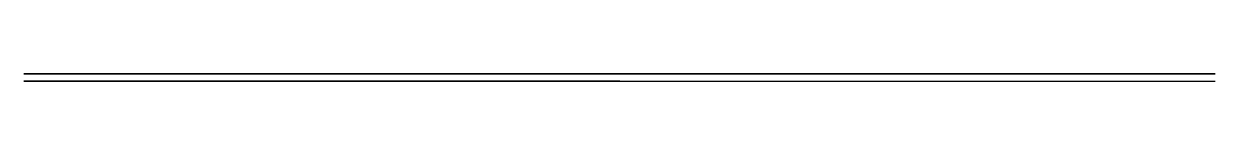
# Model space of a CAD drawing. Header units: centimetres. Extents: x -24.9 to 24.9, y 0 to 0.3.
import ezdxf

# ---------------------------------------------------------------- set-up
doc = ezdxf.new("R2010")
doc.units = ezdxf.units.CM
doc.header["$MEASUREMENT"] = 0
for name, color, linetype in [('Horizontal Stabilizer v1_Sketch1', 7, 'Continuous'), ('Horizontal Stabilizer v1_Sketch2', 7, 'Continuous'), ('Horizontal Stabilizer v1_Sketch3', 7, 'Continuous')]:
    doc.layers.add(name, color=color, linetype=linetype)

msp = doc.modelspace()

# ---------------------------------------------------------------- linework, layer by layer
at = {"layer": 'Horizontal Stabilizer v1_Sketch1'}
for p, q in [((-24.9, 0), (-24.9, 0, -16.6)), ((-24.9, 0, -16.6), (24.9, 0, -16.6)), ((0, 0), (-24.9, 0)), ((0, 0, 4.243), (0, 0, -8)), ((0, 0), (24.9, 0)), ((24.9, 0, -16.6), (24.9, 0))]:
    msp.add_line(p, q, dxfattribs=at)
msp.add_point((0, 0), dxfattribs=at)
at = {"layer": 'Horizontal Stabilizer v1_Sketch2'}
for p, q in [((-24.9, 0.3, -16.6), (-24.9, 0.3)), ((24.9, 0.3, -16.6), (-24.9, 0.3, -16.6)), ((-24.9, 0.3), (24.9, 0.3)), ((22.41, 0.3, -12.45), (-22.41, 0.3, -12.45)), ((-22.41, 0.3, -12.45), (-22.41, 0.3, -16.6)), ((22.31, 0.3, -12.55), (-22.31, 0.3, -12.55)), ((-22.31, 0.3, -12.55), (-22.31, 0.3, -16.6)), ((0, 0.3, -23.914), (0, 0.3, 20)), ((22.31, 0.3, -16.6), (22.31, 0.3, -12.55)), ((22.41, 0.3, -16.6), (22.41, 0.3, -12.45)), ((24.9, 0.3), (24.9, 0.3, -16.6))]:
    msp.add_line(p, q, dxfattribs=at)
msp.add_point((0, 0.3), dxfattribs=at)
at = {"layer": 'Horizontal Stabilizer v1_Sketch3'}
for p, q in [((-24.9, 0.3, -16.6), (-24.9, 0.3)), ((-24.9, 0.3), (24.9, 0.3)), ((-22.41, 0.3, -16.6), (-24.9, 0.3, -16.6)), ((-22.41, 0.3, -12.45), (-22.41, 0.3, -16.6)), ((22.41, 0.3, -12.45), (-22.41, 0.3, -12.45)), ((-0.15, 0.3, -2.5), (0.15, 0.3, -2.5)), ((0.15, 0.3, -1), (-0.15, 0.3, -1)), ((0.15, 0.3, -5.5), (-0.15, 0.3, -5.5)), ((-0.15, 0.3, -7), (0.15, 0.3, -7)), ((-0.15, 0.3, -5.5), (-0.15, 0.3, -7)), ((-0.15, 0.3, -1), (-0.15, 0.3, -2.5)), ((0, 0.3, 15), (0, 0.3, -30)), ((0.15, 0.3, -2.5), (0.15, 0.3, -1)), ((0.15, 0.3, -7), (0.15, 0.3, -5.5)), ((22.41, 0.3, -16.6), (22.41, 0.3, -12.45)), ((24.9, 0.3, -16.6), (22.41, 0.3, -16.6)), ((24.9, 0.3), (24.9, 0.3, -16.6))]:
    msp.add_line(p, q, dxfattribs=at)
msp.add_point((0, 0.3), dxfattribs=at)

doc.saveas('drawing.dxf')
